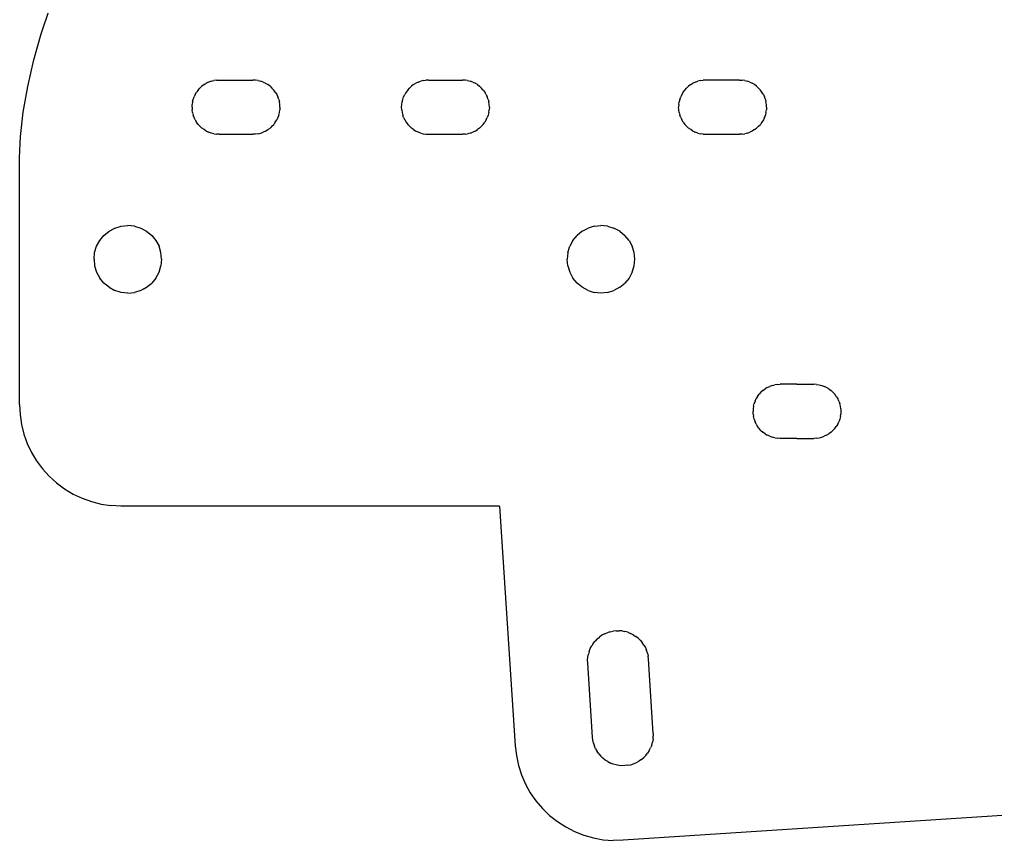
# Model space of a CAD drawing. Extents: x -47 to 67, y -53 to 53.
# Drawn here: x -46.98 to -32.54, y -33.29 to -21.14 of the extents above; entities that cross this region are included whole.
import ezdxf

# ---------------------------------------------------------------- set-up
doc = ezdxf.new("R2010")
doc.units = 0

msp = doc.modelspace()

# ---------------------------------------------------------------- linework, layer by layer
for p, q in [((-46.659, -21.355, 0.064), (-46.536, -20.988, 0.064)), ((-46.767, -21.741, 0.064), (-46.659, -21.355, 0.064)), ((-46.855, -22.133, 0.064), (-46.767, -21.741, 0.064)), ((-44.247, -22.106, 0.064), (-44.214, -22.086, 0.064)), ((-44.178, -22.069, 0.064), (-44.214, -22.086, 0.064)), ((-44.141, -22.056, 0.064), (-44.178, -22.069, 0.064)), ((-44.141, -22.056, 0.064), (-44.103, -22.046, 0.064)), ((-44.064, -22.041, 0.064), (-44.103, -22.046, 0.064)), ((-44.064, -22.041, 0.064), (-44.025, -22.039, 0.064)), ((-44.025, -22.039, 0.064), (-43.525, -22.039, 0.064)), ((-43.486, -22.041, 0.064), (-43.525, -22.039, 0.064)), ((-43.447, -22.046, 0.064), (-43.486, -22.041, 0.064)), ((-43.447, -22.046, 0.064), (-43.409, -22.056, 0.064)), ((-43.372, -22.069, 0.064), (-43.409, -22.056, 0.064)), ((-43.372, -22.069, 0.064), (-43.337, -22.086, 0.064)), ((-43.337, -22.086, 0.064), (-43.303, -22.106, 0.064)), ((-41.147, -22.106, 0.064), (-41.114, -22.086, 0.064)), ((-41.078, -22.069, 0.064), (-41.114, -22.086, 0.064)), ((-41.078, -22.069, 0.064), (-41.041, -22.056, 0.064)), ((-41.003, -22.046, 0.064), (-41.041, -22.056, 0.064)), ((-41.003, -22.046, 0.064), (-40.964, -22.041, 0.064)), ((-40.925, -22.039, 0.064), (-40.964, -22.041, 0.064)), ((-40.925, -22.039, 0.064), (-40.425, -22.039, 0.064)), ((-40.386, -22.041, 0.064), (-40.425, -22.039, 0.064)), ((-40.347, -22.046, 0.064), (-40.386, -22.041, 0.064)), ((-40.347, -22.046, 0.064), (-40.309, -22.056, 0.064)), ((-40.272, -22.069, 0.064), (-40.309, -22.056, 0.064)), ((-40.272, -22.069, 0.064), (-40.237, -22.086, 0.064)), ((-40.203, -22.106, 0.064), (-40.237, -22.086, 0.064)), ((-37.047, -22.106, 0.064), (-37.014, -22.086, 0.064)), ((-36.978, -22.069, 0.064), (-37.014, -22.086, 0.064)), ((-36.978, -22.069, 0.064), (-36.941, -22.056, 0.064)), ((-36.903, -22.046, 0.064), (-36.941, -22.056, 0.064)), ((-36.903, -22.046, 0.064), (-36.864, -22.041, 0.064)), ((-36.825, -22.039, 0.064), (-36.864, -22.041, 0.064)), ((-36.325, -22.039, 0.064), (-36.825, -22.039, 0.064)), ((-36.325, -22.039, 0.064), (-36.286, -22.041, 0.064)), ((-36.247, -22.046, 0.064), (-36.286, -22.041, 0.064)), ((-36.247, -22.046, 0.064), (-36.209, -22.056, 0.064)), ((-36.172, -22.069, 0.064), (-36.209, -22.056, 0.064)), ((-36.172, -22.069, 0.064), (-36.137, -22.086, 0.064)), ((-36.103, -22.106, 0.064), (-36.137, -22.086, 0.064)), ((-46.921, -22.514, 0.064), (-46.855, -22.133, 0.064)), ((-44.378, -22.25, 0.064), (-44.358, -22.217, 0.064)), ((-44.334, -22.185, 0.064), (-44.358, -22.217, 0.064)), ((-44.334, -22.185, 0.064), (-44.308, -22.156, 0.064)), ((-44.279, -22.13, 0.064), (-44.308, -22.156, 0.064)), ((-44.247, -22.106, 0.064), (-44.279, -22.13, 0.064)), ((-43.271, -22.13, 0.064), (-43.303, -22.106, 0.064)), ((-43.271, -22.13, 0.064), (-43.242, -22.156, 0.064)), ((-43.242, -22.156, 0.064), (-43.216, -22.185, 0.064)), ((-43.193, -22.217, 0.064), (-43.216, -22.185, 0.064)), ((-43.193, -22.217, 0.064), (-43.172, -22.25, 0.064)), ((-41.258, -22.217, 0.064), (-41.278, -22.25, 0.064)), ((-41.234, -22.185, 0.064), (-41.258, -22.217, 0.064)), ((-41.234, -22.185, 0.064), (-41.208, -22.156, 0.064)), ((-41.208, -22.156, 0.064), (-41.179, -22.13, 0.064)), ((-41.147, -22.106, 0.064), (-41.179, -22.13, 0.064)), ((-40.203, -22.106, 0.064), (-40.171, -22.13, 0.064)), ((-40.142, -22.156, 0.064), (-40.171, -22.13, 0.064)), ((-40.116, -22.185, 0.064), (-40.142, -22.156, 0.064)), ((-40.116, -22.185, 0.064), (-40.093, -22.217, 0.064)), ((-40.072, -22.25, 0.064), (-40.093, -22.217, 0.064)), ((-37.158, -22.217, 0.064), (-37.178, -22.25, 0.064)), ((-37.158, -22.217, 0.064), (-37.134, -22.185, 0.064)), ((-37.134, -22.185, 0.064), (-37.108, -22.156, 0.064)), ((-37.108, -22.156, 0.064), (-37.079, -22.13, 0.064)), ((-37.047, -22.106, 0.064), (-37.079, -22.13, 0.064)), ((-36.071, -22.13, 0.064), (-36.103, -22.106, 0.064)), ((-36.071, -22.13, 0.064), (-36.042, -22.156, 0.064)), ((-36.042, -22.156, 0.064), (-36.016, -22.185, 0.064)), ((-35.993, -22.217, 0.064), (-36.016, -22.185, 0.064)), ((-35.972, -22.25, 0.064), (-35.993, -22.217, 0.064)), ((-44.417, -22.361, 0.064), (-44.423, -22.4, 0.064)), ((-44.417, -22.361, 0.064), (-44.408, -22.323, 0.064)), ((-44.408, -22.323, 0.064), (-44.395, -22.286, 0.064)), ((-44.378, -22.25, 0.064), (-44.395, -22.286, 0.064)), ((-43.172, -22.25, 0.064), (-43.156, -22.286, 0.064)), ((-43.142, -22.323, 0.064), (-43.156, -22.286, 0.064)), ((-43.142, -22.323, 0.064), (-43.133, -22.361, 0.064)), ((-43.127, -22.4, 0.064), (-43.133, -22.361, 0.064)), ((-41.323, -22.4, 0.064), (-41.317, -22.361, 0.064)), ((-41.317, -22.361, 0.064), (-41.308, -22.323, 0.064)), ((-41.308, -22.323, 0.064), (-41.295, -22.286, 0.064)), ((-41.295, -22.286, 0.064), (-41.278, -22.25, 0.064)), ((-40.072, -22.25, 0.064), (-40.056, -22.286, 0.064)), ((-40.042, -22.323, 0.064), (-40.056, -22.286, 0.064)), ((-40.042, -22.323, 0.064), (-40.033, -22.361, 0.064)), ((-40.027, -22.4, 0.064), (-40.033, -22.361, 0.064)), ((-37.223, -22.4, 0.064), (-37.217, -22.361, 0.064)), ((-37.208, -22.323, 0.064), (-37.217, -22.361, 0.064)), ((-37.208, -22.323, 0.064), (-37.195, -22.286, 0.064)), ((-37.178, -22.25, 0.064), (-37.195, -22.286, 0.064)), ((-35.972, -22.25, 0.064), (-35.956, -22.286, 0.064)), ((-35.942, -22.323, 0.064), (-35.956, -22.286, 0.064)), ((-35.942, -22.323, 0.064), (-35.933, -22.361, 0.064)), ((-35.927, -22.4, 0.064), (-35.933, -22.361, 0.064)), ((-46.962, -22.871, 0.064), (-46.921, -22.514, 0.064)), ((-44.425, -22.439, 0.064), (-44.423, -22.4, 0.064)), ((-44.425, -22.439, 0.064), (-44.423, -22.478, 0.064)), ((-44.417, -22.517, 0.064), (-44.423, -22.478, 0.064)), ((-44.417, -22.517, 0.064), (-44.408, -22.555, 0.064)), ((-43.142, -22.555, 0.064), (-43.133, -22.517, 0.064)), ((-43.133, -22.517, 0.064), (-43.127, -22.478, 0.064)), ((-43.125, -22.439, 0.064), (-43.127, -22.4, 0.064)), ((-43.125, -22.439, 0.064), (-43.127, -22.478, 0.064)), ((-41.325, -22.439, 0.064), (-41.323, -22.4, 0.064)), ((-41.323, -22.478, 0.064), (-41.325, -22.439, 0.064)), ((-41.323, -22.478, 0.064), (-41.317, -22.517, 0.064)), ((-41.317, -22.517, 0.064), (-41.308, -22.555, 0.064)), ((-40.033, -22.517, 0.064), (-40.042, -22.555, 0.064)), ((-40.033, -22.517, 0.064), (-40.027, -22.478, 0.064)), ((-40.025, -22.439, 0.064), (-40.027, -22.4, 0.064)), ((-40.025, -22.439, 0.064), (-40.027, -22.478, 0.064)), ((-37.223, -22.4, 0.064), (-37.225, -22.439, 0.064)), ((-37.223, -22.478, 0.064), (-37.225, -22.439, 0.064)), ((-37.217, -22.517, 0.064), (-37.223, -22.478, 0.064)), ((-37.217, -22.517, 0.064), (-37.208, -22.555, 0.064)), ((-35.933, -22.517, 0.064), (-35.942, -22.555, 0.064)), ((-35.933, -22.517, 0.064), (-35.927, -22.478, 0.064)), ((-35.925, -22.439, 0.064), (-35.927, -22.4, 0.064)), ((-35.925, -22.439, 0.064), (-35.927, -22.478, 0.064)), ((-44.395, -22.592, 0.064), (-44.408, -22.555, 0.064)), ((-44.378, -22.627, 0.064), (-44.395, -22.592, 0.064)), ((-44.378, -22.627, 0.064), (-44.358, -22.661, 0.064)), ((-44.334, -22.693, 0.064), (-44.358, -22.661, 0.064)), ((-43.193, -22.661, 0.064), (-43.216, -22.693, 0.064)), ((-43.193, -22.661, 0.064), (-43.172, -22.627, 0.064)), ((-43.156, -22.592, 0.064), (-43.172, -22.627, 0.064)), ((-43.142, -22.555, 0.064), (-43.156, -22.592, 0.064)), ((-41.295, -22.592, 0.064), (-41.308, -22.555, 0.064)), ((-41.295, -22.592, 0.064), (-41.278, -22.627, 0.064)), ((-41.278, -22.627, 0.064), (-41.258, -22.661, 0.064)), ((-41.258, -22.661, 0.064), (-41.234, -22.693, 0.064)), ((-40.116, -22.693, 0.064), (-40.093, -22.661, 0.064)), ((-40.072, -22.627, 0.064), (-40.093, -22.661, 0.064)), ((-40.072, -22.627, 0.064), (-40.056, -22.592, 0.064)), ((-40.042, -22.555, 0.064), (-40.056, -22.592, 0.064)), ((-37.195, -22.592, 0.064), (-37.208, -22.555, 0.064)), ((-37.195, -22.592, 0.064), (-37.178, -22.627, 0.064)), ((-37.158, -22.661, 0.064), (-37.178, -22.627, 0.064)), ((-37.158, -22.661, 0.064), (-37.134, -22.693, 0.064)), ((-35.993, -22.661, 0.064), (-36.016, -22.693, 0.064)), ((-35.972, -22.627, 0.064), (-35.993, -22.661, 0.064)), ((-35.956, -22.592, 0.064), (-35.972, -22.627, 0.064)), ((-35.956, -22.592, 0.064), (-35.942, -22.555, 0.064)), ((-44.308, -22.722, 0.064), (-44.334, -22.693, 0.064)), ((-44.308, -22.722, 0.064), (-44.279, -22.748, 0.064)), ((-44.247, -22.771, 0.064), (-44.279, -22.748, 0.064)), ((-44.214, -22.792, 0.064), (-44.247, -22.771, 0.064)), ((-44.214, -22.792, 0.064), (-44.178, -22.808, 0.064)), ((-44.141, -22.822, 0.064), (-44.178, -22.808, 0.064)), ((-43.409, -22.822, 0.064), (-43.372, -22.808, 0.064)), ((-43.337, -22.792, 0.064), (-43.372, -22.808, 0.064)), ((-43.337, -22.792, 0.064), (-43.303, -22.771, 0.064)), ((-43.303, -22.771, 0.064), (-43.271, -22.748, 0.064)), ((-43.242, -22.722, 0.064), (-43.271, -22.748, 0.064)), ((-43.242, -22.722, 0.064), (-43.216, -22.693, 0.064)), ((-41.234, -22.693, 0.064), (-41.208, -22.722, 0.064)), ((-41.208, -22.722, 0.064), (-41.179, -22.748, 0.064)), ((-41.147, -22.771, 0.064), (-41.179, -22.748, 0.064)), ((-41.147, -22.771, 0.064), (-41.114, -22.792, 0.064)), ((-41.078, -22.808, 0.064), (-41.114, -22.792, 0.064)), ((-41.041, -22.822, 0.064), (-41.078, -22.808, 0.064)), ((-40.309, -22.822, 0.064), (-40.272, -22.808, 0.064)), ((-40.237, -22.792, 0.064), (-40.272, -22.808, 0.064)), ((-40.237, -22.792, 0.064), (-40.203, -22.771, 0.064)), ((-40.171, -22.748, 0.064), (-40.203, -22.771, 0.064)), ((-40.171, -22.748, 0.064), (-40.142, -22.722, 0.064)), ((-40.116, -22.693, 0.064), (-40.142, -22.722, 0.064)), ((-37.108, -22.722, 0.064), (-37.134, -22.693, 0.064)), ((-37.108, -22.722, 0.064), (-37.079, -22.748, 0.064)), ((-37.047, -22.771, 0.064), (-37.079, -22.748, 0.064)), ((-37.014, -22.792, 0.064), (-37.047, -22.771, 0.064)), ((-37.014, -22.792, 0.064), (-36.978, -22.808, 0.064)), ((-36.941, -22.822, 0.064), (-36.978, -22.808, 0.064)), ((-36.209, -22.822, 0.064), (-36.172, -22.808, 0.064)), ((-36.137, -22.792, 0.064), (-36.172, -22.808, 0.064)), ((-36.103, -22.771, 0.064), (-36.137, -22.792, 0.064)), ((-36.103, -22.771, 0.064), (-36.071, -22.748, 0.064)), ((-36.042, -22.722, 0.064), (-36.071, -22.748, 0.064)), ((-36.042, -22.722, 0.064), (-36.016, -22.693, 0.064)), ((-46.976, -23.189, 0.064), (-46.962, -22.871, 0.064)), ((-44.103, -22.831, 0.064), (-44.141, -22.822, 0.064)), ((-44.103, -22.831, 0.064), (-44.064, -22.837, 0.064)), ((-44.025, -22.839, 0.064), (-44.064, -22.837, 0.064)), ((-44.025, -22.839, 0.064), (-43.525, -22.839, 0.064)), ((-43.486, -22.837, 0.064), (-43.525, -22.839, 0.064)), ((-43.447, -22.831, 0.064), (-43.486, -22.837, 0.064)), ((-43.447, -22.831, 0.064), (-43.409, -22.822, 0.064)), ((-41.041, -22.822, 0.064), (-41.003, -22.831, 0.064)), ((-41.003, -22.831, 0.064), (-40.964, -22.837, 0.064)), ((-40.964, -22.837, 0.064), (-40.925, -22.839, 0.064)), ((-40.925, -22.839, 0.064), (-40.425, -22.839, 0.064)), ((-40.386, -22.837, 0.064), (-40.425, -22.839, 0.064)), ((-40.386, -22.837, 0.064), (-40.347, -22.831, 0.064)), ((-40.309, -22.822, 0.064), (-40.347, -22.831, 0.064)), ((-36.941, -22.822, 0.064), (-36.903, -22.831, 0.064)), ((-36.864, -22.837, 0.064), (-36.903, -22.831, 0.064)), ((-36.864, -22.837, 0.064), (-36.825, -22.839, 0.064)), ((-36.825, -22.839, 0.064), (-36.325, -22.839, 0.064)), ((-36.286, -22.837, 0.064), (-36.325, -22.839, 0.064)), ((-36.286, -22.837, 0.064), (-36.247, -22.831, 0.064)), ((-36.209, -22.822, 0.064), (-36.247, -22.831, 0.064)), ((-46.977, -26.839, 0.064), (-46.976, -23.189, 0.064)), ((-45.653, -24.273, 0.064), (-45.566, -24.227, 0.064)), ((-45.566, -24.227, 0.064), (-45.473, -24.198, 0.064)), ((-45.473, -24.198, 0.064), (-45.375, -24.189, 0.064)), ((-45.278, -24.198, 0.064), (-45.375, -24.189, 0.064)), ((-45.278, -24.198, 0.064), (-45.184, -24.227, 0.064)), ((-45.184, -24.227, 0.064), (-45.097, -24.273, 0.064)), ((-38.653, -24.273, 0.064), (-38.566, -24.227, 0.064)), ((-38.473, -24.198, 0.064), (-38.566, -24.227, 0.064)), ((-38.473, -24.198, 0.064), (-38.375, -24.189, 0.064)), ((-38.278, -24.198, 0.064), (-38.375, -24.189, 0.064)), ((-38.278, -24.198, 0.064), (-38.184, -24.227, 0.064)), ((-38.097, -24.273, 0.064), (-38.184, -24.227, 0.064)), ((-45.791, -24.411, 0.064), (-45.729, -24.335, 0.064)), ((-45.729, -24.335, 0.064), (-45.653, -24.273, 0.064)), ((-45.097, -24.273, 0.064), (-45.022, -24.335, 0.064)), ((-45.022, -24.335, 0.064), (-44.959, -24.411, 0.064)), ((-38.791, -24.411, 0.064), (-38.729, -24.335, 0.064)), ((-38.653, -24.273, 0.064), (-38.729, -24.335, 0.064)), ((-38.097, -24.273, 0.064), (-38.022, -24.335, 0.064)), ((-37.959, -24.411, 0.064), (-38.022, -24.335, 0.064)), ((-45.866, -24.591, 0.064), (-45.837, -24.497, 0.064)), ((-45.837, -24.497, 0.064), (-45.791, -24.411, 0.064)), ((-44.959, -24.411, 0.064), (-44.913, -24.497, 0.064)), ((-44.885, -24.591, 0.064), (-44.913, -24.497, 0.064)), ((-38.866, -24.591, 0.064), (-38.837, -24.497, 0.064)), ((-38.791, -24.411, 0.064), (-38.837, -24.497, 0.064)), ((-37.959, -24.411, 0.064), (-37.913, -24.497, 0.064)), ((-37.885, -24.591, 0.064), (-37.913, -24.497, 0.064)), ((-45.875, -24.689, 0.064), (-45.866, -24.591, 0.064)), ((-45.875, -24.689, 0.064), (-45.866, -24.786, 0.064)), ((-44.875, -24.689, 0.064), (-44.885, -24.591, 0.064)), ((-44.875, -24.689, 0.064), (-44.885, -24.786, 0.064)), ((-38.866, -24.591, 0.064), (-38.875, -24.689, 0.064)), ((-38.866, -24.786, 0.064), (-38.875, -24.689, 0.064)), ((-37.875, -24.689, 0.064), (-37.885, -24.591, 0.064)), ((-37.885, -24.786, 0.064), (-37.875, -24.689, 0.064)), ((-45.866, -24.786, 0.064), (-45.837, -24.88, 0.064)), ((-44.913, -24.88, 0.064), (-44.885, -24.786, 0.064)), ((-38.866, -24.786, 0.064), (-38.837, -24.88, 0.064)), ((-37.913, -24.88, 0.064), (-37.885, -24.786, 0.064)), ((-45.837, -24.88, 0.064), (-45.791, -24.967, 0.064)), ((-45.729, -25.042, 0.064), (-45.791, -24.967, 0.064)), ((-44.959, -24.967, 0.064), (-45.022, -25.042, 0.064)), ((-44.959, -24.967, 0.064), (-44.913, -24.88, 0.064)), ((-38.837, -24.88, 0.064), (-38.791, -24.967, 0.064)), ((-38.729, -25.042, 0.064), (-38.791, -24.967, 0.064)), ((-37.959, -24.967, 0.064), (-38.022, -25.042, 0.064)), ((-37.913, -24.88, 0.064), (-37.959, -24.967, 0.064)), ((-45.653, -25.104, 0.064), (-45.729, -25.042, 0.064)), ((-45.653, -25.104, 0.064), (-45.566, -25.151, 0.064)), ((-45.149, -25.132, 0.064), (-45.097, -25.104, 0.064)), ((-45.097, -25.104, 0.064), (-45.022, -25.042, 0.064)), ((-38.653, -25.104, 0.064), (-38.729, -25.042, 0.064)), ((-38.566, -25.151, 0.064), (-38.653, -25.104, 0.064)), ((-38.097, -25.104, 0.064), (-38.184, -25.151, 0.064)), ((-38.097, -25.104, 0.064), (-38.022, -25.042, 0.064)), ((-45.473, -25.179, 0.064), (-45.566, -25.151, 0.064)), ((-45.375, -25.189, 0.064), (-45.473, -25.179, 0.064)), ((-45.375, -25.189, 0.064), (-45.278, -25.179, 0.064)), ((-45.184, -25.151, 0.064), (-45.278, -25.179, 0.064)), ((-45.149, -25.132, 0.064), (-45.184, -25.151, 0.064)), ((-38.566, -25.151, 0.064), (-38.473, -25.179, 0.064)), ((-38.375, -25.189, 0.064), (-38.473, -25.179, 0.064)), ((-38.278, -25.179, 0.064), (-38.375, -25.189, 0.064)), ((-38.278, -25.179, 0.064), (-38.184, -25.151, 0.064)), ((-35.841, -26.556, 0.063), (-35.878, -26.569, 0.063)), ((-35.841, -26.556, 0.063), (-35.803, -26.546, 0.063)), ((-35.764, -26.541, 0.063), (-35.803, -26.546, 0.063)), ((-35.764, -26.541, 0.063), (-35.725, -26.539, 0.063)), ((-35.475, -26.539, 0.063), (-35.725, -26.539, 0.063)), ((-35.475, -26.539, 0.063), (-35.225, -26.539, 0.063)), ((-35.186, -26.541, 0.063), (-35.225, -26.539, 0.063)), ((-35.186, -26.541, 0.063), (-35.147, -26.546, 0.063)), ((-35.147, -26.546, 0.063), (-35.109, -26.556, 0.062)), ((-35.109, -26.556, 0.062), (-35.072, -26.569, 0.062)), ((-36.058, -26.717, 0.063), (-36.034, -26.685, 0.063)), ((-36.008, -26.656, 0.063), (-36.034, -26.685, 0.063)), ((-35.979, -26.63, 0.063), (-36.008, -26.656, 0.063)), ((-35.979, -26.63, 0.063), (-35.947, -26.606, 0.063)), ((-35.914, -26.586, 0.063), (-35.947, -26.606, 0.063)), ((-35.914, -26.586, 0.063), (-35.878, -26.569, 0.063)), ((-35.037, -26.586, 0.062), (-35.072, -26.569, 0.062)), ((-35.003, -26.606, 0.062), (-35.037, -26.586, 0.062)), ((-35.003, -26.606, 0.062), (-34.971, -26.63, 0.062)), ((-34.942, -26.656, 0.062), (-34.971, -26.63, 0.062)), ((-34.942, -26.656, 0.062), (-34.916, -26.685, 0.062)), ((-34.893, -26.717, 0.062), (-34.916, -26.685, 0.062)), ((-46.977, -26.839, 0.064), (-46.97, -26.986, 0.064)), ((-36.117, -26.861, 0.063), (-36.108, -26.823, 0.063)), ((-36.095, -26.786, 0.063), (-36.108, -26.823, 0.063)), ((-36.095, -26.786, 0.063), (-36.078, -26.75, 0.063)), ((-36.058, -26.717, 0.063), (-36.078, -26.75, 0.063)), ((-34.893, -26.717, 0.062), (-34.872, -26.75, 0.062)), ((-34.856, -26.786, 0.062), (-34.872, -26.75, 0.062)), ((-34.856, -26.786, 0.062), (-34.842, -26.823, 0.062)), ((-34.833, -26.861, 0.062), (-34.842, -26.823, 0.062)), ((-46.97, -26.986, 0.064), (-46.949, -27.131, 0.064)), ((-36.123, -26.9, 0.063), (-36.125, -26.939, 0.063)), ((-36.123, -26.978, 0.063), (-36.125, -26.939, 0.063)), ((-36.117, -26.861, 0.063), (-36.123, -26.9, 0.063)), ((-36.123, -26.978, 0.063), (-36.117, -27.017, 0.063)), ((-34.827, -26.9, 0.062), (-34.833, -26.861, 0.062)), ((-34.833, -27.017, 0.062), (-34.827, -26.978, 0.062)), ((-34.827, -26.9, 0.062), (-34.825, -26.939, 0.062)), ((-34.825, -26.939, 0.062), (-34.827, -26.978, 0.062)), ((-46.949, -27.131, 0.064), (-46.913, -27.274, 0.064)), ((-36.108, -27.055, 0.063), (-36.117, -27.017, 0.063)), ((-36.108, -27.055, 0.063), (-36.095, -27.092, 0.063)), ((-36.078, -27.127, 0.063), (-36.095, -27.092, 0.063)), ((-36.078, -27.127, 0.063), (-36.058, -27.161, 0.063)), ((-34.872, -27.127, 0.062), (-34.893, -27.161, 0.062)), ((-34.872, -27.127, 0.062), (-34.856, -27.092, 0.062)), ((-34.842, -27.055, 0.062), (-34.856, -27.092, 0.062)), ((-34.833, -27.017, 0.062), (-34.842, -27.055, 0.062)), ((-46.913, -27.274, 0.064), (-46.863, -27.413, 0.064)), ((-36.034, -27.193, 0.063), (-36.058, -27.161, 0.063)), ((-36.008, -27.222, 0.063), (-36.034, -27.193, 0.063)), ((-36.008, -27.222, 0.063), (-35.979, -27.248, 0.063)), ((-35.947, -27.271, 0.063), (-35.979, -27.248, 0.063)), ((-35.947, -27.271, 0.063), (-35.914, -27.292, 0.063)), ((-35.037, -27.292, 0.062), (-35.003, -27.271, 0.062)), ((-34.971, -27.248, 0.062), (-35.003, -27.271, 0.062)), ((-34.971, -27.248, 0.062), (-34.942, -27.222, 0.062)), ((-34.916, -27.193, 0.062), (-34.942, -27.222, 0.062)), ((-34.916, -27.193, 0.062), (-34.893, -27.161, 0.062)), ((-46.863, -27.413, 0.064), (-46.8, -27.546, 0.064)), ((-35.878, -27.308, 0.063), (-35.914, -27.292, 0.063)), ((-35.878, -27.308, 0.063), (-35.841, -27.322, 0.063)), ((-35.803, -27.331, 0.063), (-35.841, -27.322, 0.063)), ((-35.803, -27.331, 0.063), (-35.764, -27.337, 0.063)), ((-35.725, -27.339, 0.063), (-35.764, -27.337, 0.063)), ((-35.475, -27.339, 0.063), (-35.725, -27.339, 0.063)), ((-35.475, -27.339, 0.063), (-35.225, -27.339, 0.063)), ((-35.186, -27.337, 0.063), (-35.225, -27.339, 0.063)), ((-35.186, -27.337, 0.063), (-35.147, -27.331, 0.063)), ((-35.147, -27.331, 0.063), (-35.109, -27.322, 0.063)), ((-35.109, -27.322, 0.063), (-35.072, -27.308, 0.062)), ((-35.037, -27.292, 0.062), (-35.072, -27.308, 0.062)), ((-46.8, -27.546, 0.064), (-46.725, -27.672, 0.064)), ((-46.725, -27.672, 0.064), (-46.637, -27.79, 0.064)), ((-46.637, -27.79, 0.064), (-46.538, -27.899, 0.064)), ((-46.538, -27.899, 0.064), (-46.429, -27.998, 0.064)), ((-46.429, -27.998, 0.064), (-46.311, -28.086, 0.064)), ((-46.311, -28.086, 0.064), (-46.185, -28.162, 0.064)), ((-46.185, -28.162, 0.064), (-46.052, -28.225, 0.064)), ((-46.052, -28.225, 0.064), (-45.913, -28.274, 0.064)), ((-45.913, -28.274, 0.064), (-45.77, -28.31, 0.064)), ((-45.77, -28.31, 0.064), (-45.625, -28.332, 0.064)), ((-45.478, -28.339, 0.064), (-45.625, -28.332, 0.064)), ((-39.876, -28.339, 0.063), (-45.478, -28.339, 0.064)), ((-39.876, -28.339, 0.063), (-39.643, -31.886, 0.061)), ((-38.43, -30.305, 0.059), (-38.46, -30.337, 0.059)), ((-38.43, -30.305, 0.059), (-38.396, -30.277, 0.059)), ((-38.36, -30.252, 0.059), (-38.396, -30.277, 0.059)), ((-38.321, -30.23, 0.059), (-38.36, -30.252, 0.059)), ((-38.321, -30.23, 0.059), (-38.281, -30.213, 0.059)), ((-38.238, -30.199, 0.059), (-38.281, -30.213, 0.059)), ((-38.238, -30.199, 0.059), (-38.195, -30.19, 0.059)), ((-38.151, -30.185, 0.059), (-38.195, -30.19, 0.059)), ((-38.151, -30.185, 0.059), (-38.107, -30.184, 0.059)), ((-38.063, -30.187, 0.059), (-38.107, -30.184, 0.059)), ((-38.063, -30.187, 0.059), (-38.02, -30.195, 0.059)), ((-37.977, -30.207, 0.059), (-38.02, -30.195, 0.059)), ((-37.977, -30.207, 0.059), (-37.936, -30.224, 0.059)), ((-37.897, -30.244, 0.059), (-37.936, -30.224, 0.059)), ((-37.897, -30.244, 0.059), (-37.86, -30.268, 0.059)), ((-37.825, -30.295, 0.059), (-37.86, -30.268, 0.059)), ((-37.794, -30.326, 0.059), (-37.825, -30.295, 0.059)), ((-38.548, -30.489, 0.06), (-38.532, -30.448, 0.059)), ((-38.532, -30.448, 0.059), (-38.512, -30.409, 0.059)), ((-38.488, -30.372, 0.059), (-38.512, -30.409, 0.059)), ((-38.488, -30.372, 0.059), (-38.46, -30.337, 0.059)), ((-37.794, -30.326, 0.059), (-37.765, -30.36, 0.059)), ((-37.74, -30.396, 0.059), (-37.765, -30.36, 0.059)), ((-37.74, -30.396, 0.059), (-37.718, -30.434, 0.059)), ((-37.718, -30.434, 0.059), (-37.701, -30.475, 0.059)), ((-38.572, -30.619, 0.06), (-38.568, -30.575, 0.06)), ((-38.568, -30.575, 0.06), (-38.56, -30.532, 0.06)), ((-38.548, -30.489, 0.06), (-38.56, -30.532, 0.06)), ((-37.687, -30.517, 0.059), (-37.701, -30.475, 0.059)), ((-37.687, -30.517, 0.059), (-37.678, -30.56, 0.059)), ((-37.673, -30.604, 0.059), (-37.678, -30.56, 0.059)), ((-37.601, -31.702, 0.061), (-37.673, -30.604, 0.059)), ((-38.571, -30.663, 0.06), (-38.572, -30.619, 0.06)), ((-38.499, -31.761, 0.062), (-38.571, -30.663, 0.06)), ((-38.494, -31.805, 0.062), (-38.499, -31.761, 0.062)), ((-37.604, -31.79, 0.061), (-37.6, -31.746, 0.061)), ((-37.601, -31.702, 0.061), (-37.6, -31.746, 0.061)), ((-39.643, -31.886, 0.061), (-39.626, -32.032, 0.061)), ((-38.484, -31.848, 0.062), (-38.494, -31.805, 0.062)), ((-38.484, -31.848, 0.062), (-38.471, -31.89, 0.062)), ((-38.453, -31.93, 0.062), (-38.471, -31.89, 0.062)), ((-37.624, -31.876, 0.062), (-37.64, -31.917, 0.062)), ((-37.624, -31.876, 0.062), (-37.611, -31.833, 0.061)), ((-37.604, -31.79, 0.061), (-37.611, -31.833, 0.061)), ((-39.626, -32.032, 0.061), (-39.595, -32.176, 0.061)), ((-38.453, -31.93, 0.062), (-38.432, -31.969, 0.062)), ((-38.407, -32.005, 0.062), (-38.432, -31.969, 0.062)), ((-38.407, -32.005, 0.062), (-38.378, -32.039, 0.062)), ((-38.346, -32.07, 0.062), (-38.378, -32.039, 0.062)), ((-37.742, -32.06, 0.062), (-37.711, -32.028, 0.062)), ((-37.711, -32.028, 0.062), (-37.684, -31.993, 0.062)), ((-37.66, -31.956, 0.062), (-37.684, -31.993, 0.062)), ((-37.66, -31.956, 0.062), (-37.64, -31.917, 0.062)), ((-39.595, -32.176, 0.061), (-39.55, -32.316, 0.061)), ((-38.312, -32.097, 0.062), (-38.346, -32.07, 0.062)), ((-38.275, -32.121, 0.062), (-38.312, -32.097, 0.062)), ((-38.275, -32.121, 0.062), (-38.235, -32.141, 0.062)), ((-38.194, -32.157, 0.062), (-38.235, -32.141, 0.062)), ((-38.152, -32.17, 0.062), (-38.194, -32.157, 0.062)), ((-38.108, -32.177, 0.062), (-38.152, -32.17, 0.062)), ((-38.064, -32.181, 0.062), (-38.108, -32.177, 0.062)), ((-38.02, -32.18, 0.062), (-38.064, -32.181, 0.062)), ((-37.976, -32.175, 0.062), (-38.02, -32.18, 0.062)), ((-37.976, -32.175, 0.062), (-37.933, -32.166, 0.062)), ((-37.933, -32.166, 0.062), (-37.891, -32.152, 0.062)), ((-37.891, -32.152, 0.062), (-37.851, -32.135, 0.062)), ((-37.851, -32.135, 0.062), (-37.812, -32.113, 0.062)), ((-37.776, -32.088, 0.062), (-37.812, -32.113, 0.062)), ((-37.776, -32.088, 0.062), (-37.742, -32.06, 0.062)), ((-39.55, -32.316, 0.061), (-39.491, -32.452, 0.061)), ((-39.491, -32.452, 0.061), (-39.42, -32.58, 0.061)), ((-39.42, -32.58, 0.061), (-39.336, -32.701, 0.06)), ((-39.336, -32.701, 0.06), (-39.241, -32.813, 0.06)), ((-29.067, -32.694, 0.044), (-38.048, -33.284, 0.058)), ((-39.241, -32.813, 0.06), (-39.135, -32.916, 0.06)), ((-39.135, -32.916, 0.06), (-39.02, -33.007, 0.06)), ((-39.02, -33.007, 0.06), (-38.896, -33.087, 0.06)), ((-38.896, -33.087, 0.06), (-38.765, -33.154, 0.059)), ((-38.765, -33.154, 0.059), (-38.628, -33.208, 0.059)), ((-38.628, -33.208, 0.059), (-38.486, -33.249, 0.059)), ((-38.486, -33.249, 0.059), (-38.342, -33.275, 0.059)), ((-38.342, -33.275, 0.059), (-38.195, -33.287, 0.058)), ((-38.048, -33.284, 0.058), (-38.195, -33.287, 0.058))]:
    msp.add_line(p, q)

doc.saveas('drawing.dxf')
